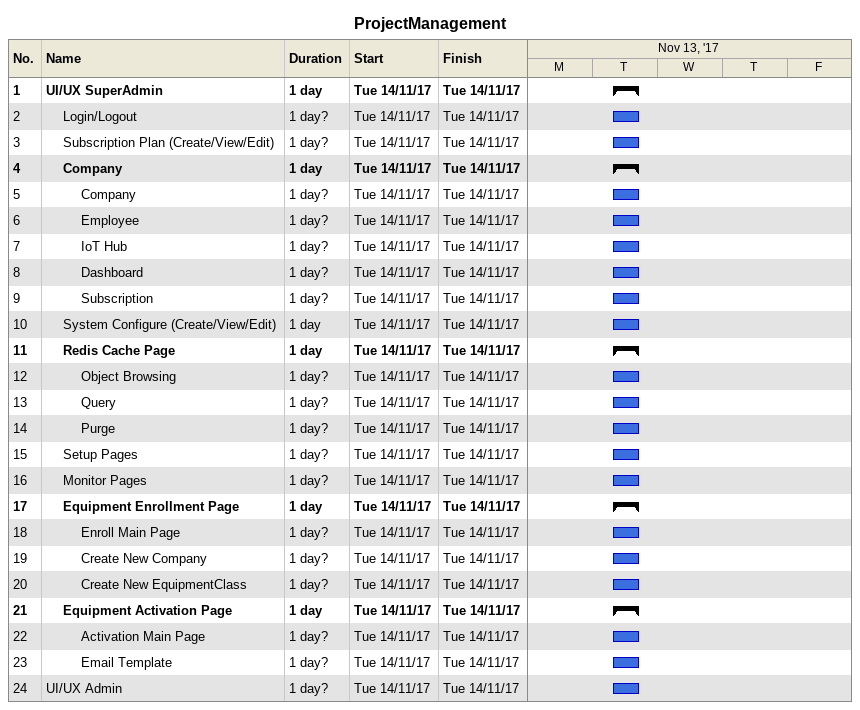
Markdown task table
ProjectManagement

| ID | Level | Task | Duration | Start | Finish |
|---|---|---|---|---|---|
| 1 | 1 | **UI/UX SuperAdmin** | 1d | 2017-11-14 | 2017-11-14 |
| 2 | 2 | Login/Logout | 1d? | 2017-11-14 | 2017-11-14 |
| 3 | 2 | Subscription Plan (Create/View/Edit) | 1d? | 2017-11-14 | 2017-11-14 |
| 4 | 2 | **Company** | 1d | 2017-11-14 | 2017-11-14 |
| 5 | 3 | Company | 1d? | 2017-11-14 | 2017-11-14 |
| 6 | 3 | Employee | 1d? | 2017-11-14 | 2017-11-14 |
| 7 | 3 | IoT Hub | 1d? | 2017-11-14 | 2017-11-14 |
| 8 | 3 | Dashboard | 1d? | 2017-11-14 | 2017-11-14 |
| 9 | 3 | Subscription | 1d? | 2017-11-14 | 2017-11-14 |
| 10 | 2 | System Configure (Create/View/Edit) | 1d | 2017-11-14 | 2017-11-14 |
| 11 | 2 | **Redis Cache Page** | 1d | 2017-11-14 | 2017-11-14 |
| 12 | 3 | Object Browsing | 1d? | 2017-11-14 | 2017-11-14 |
| 13 | 3 | Query | 1d? | 2017-11-14 | 2017-11-14 |
| 14 | 3 | Purge | 1d? | 2017-11-14 | 2017-11-14 |
| 15 | 2 | Setup Pages | 1d? | 2017-11-14 | 2017-11-14 |
| 16 | 2 | Monitor Pages | 1d? | 2017-11-14 | 2017-11-14 |
| 17 | 2 | **Equipment Enrollment Page** | 1d | 2017-11-14 | 2017-11-14 |
| 18 | 3 | Enroll Main Page | 1d? | 2017-11-14 | 2017-11-14 |
| 19 | 3 | Create New Company | 1d? | 2017-11-14 | 2017-11-14 |
| 20 | 3 | Create New EquipmentClass | 1d? | 2017-11-14 | 2017-11-14 |
| 21 | 2 | **Equipment Activation Page** | 1d | 2017-11-14 | 2017-11-14 |
| 22 | 3 | Activation Main Page | 1d? | 2017-11-14 | 2017-11-14 |
| 23 | 3 | Email Template | 1d? | 2017-11-14 | 2017-11-14 |
| 24 | 1 | UI/UX Admin | 1d? | 2017-11-14 | 2017-11-14 |
